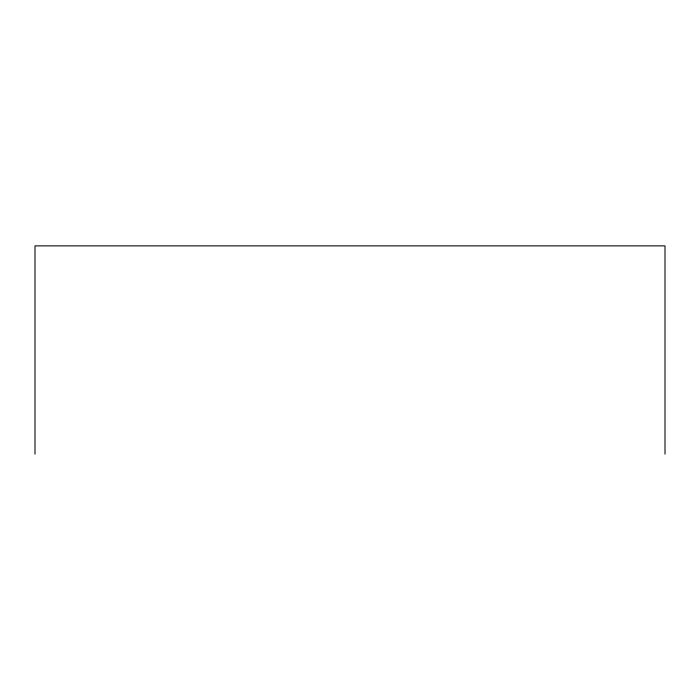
<?xml version="1.0" encoding="UTF-8"?>
<svg xmlns="http://www.w3.org/2000/svg" width="700" height="700" viewBox="0 0 700 700"><rect width="100%" height="100%" fill="white"/><g stroke="black" fill="none" stroke-linecap="round" stroke-linejoin="round"><path stroke-width="1.05" d="M665 454.125L665 245.875L35 245.875L35 454.125"/></g></svg>
